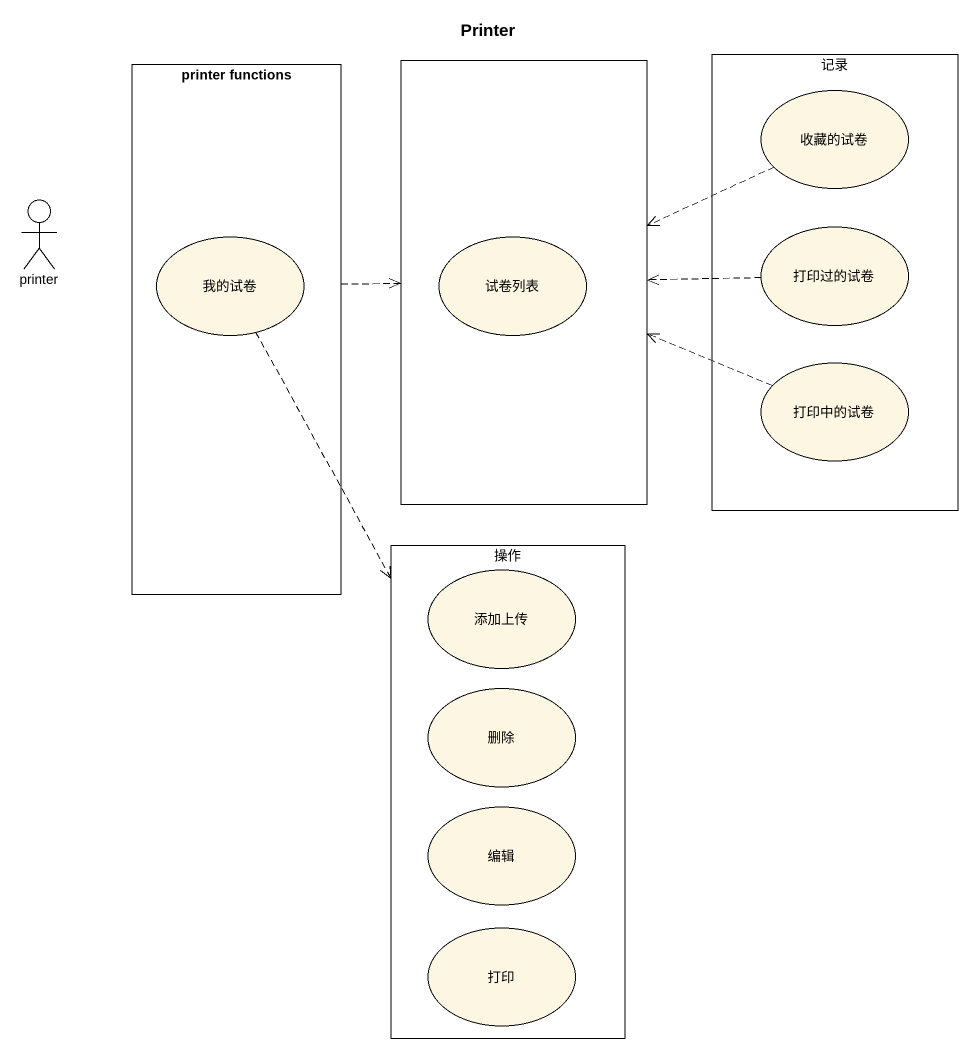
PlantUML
@startuml
title Printer
rectangle "printer functions" as printer_functions {
  usecase 我的试卷
}
rectangle " " as rectangle1 {
  usecase 试卷列表
}
rectangle 记录 {
  usecase 收藏的试卷
  usecase 打印过的试卷
  usecase 打印中的试卷
}
actor printer
rectangle 操作 {
  usecase 添加上传
  usecase 删除
  usecase 编辑
  usecase 打印
}
printer_functions .right.> rectangle1
收藏的试卷 .left.> rectangle1
我的试卷 ..> 操作
打印过的试卷 .left.> rectangle1
打印中的试卷 .left.> rectangle1
@enduml
